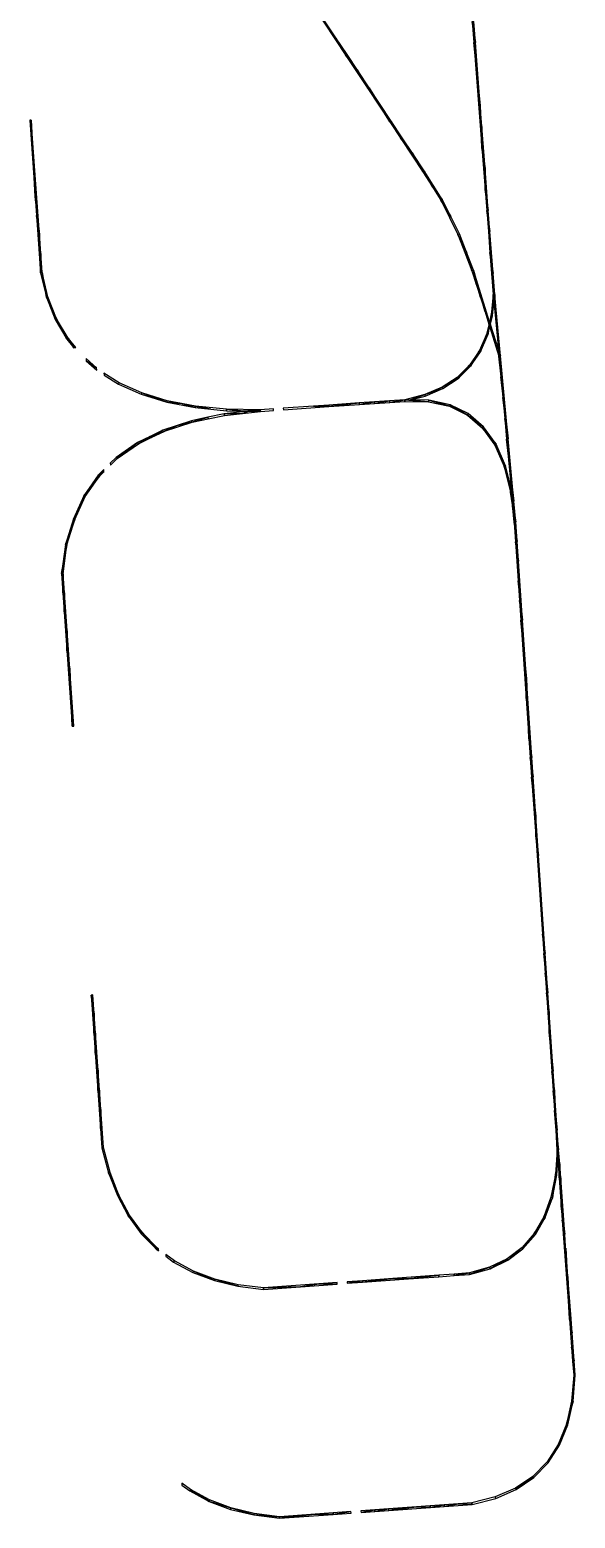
# Model space of a CAD drawing. Extents: x -9278 to 1674, y -8964 to 941.
# Drawn here: x -4496 to -3784, y -8964 to -7018 of the extents above; entities that cross this region are included whole.
import ezdxf

# ---------------------------------------------------------------- set-up
doc = ezdxf.new("R2010")
doc.units = 0

msp = doc.modelspace()

# ---------------------------------------------------------------- linework, layer by layer
at = {"layer": 'mg_to_dxf', "color": 40}
for points in [[(-4098.06, -7030.07), (-4096.39, -7028.97), (-4125.19, -6985.51), (-4126.83, -6986.64)], [(-3916.28, -7007.49), (-3916.28, -7007.49), (-3918.28, -7007.64), (-3914.19, -7034.92)], [(-3916.18, -7035.07), (-3914.19, -7034.92), (-3918.28, -7007.64)], [(-4083.67, -7051.79), (-4096.39, -7028.97), (-4098.06, -7030.07)], [(-4081.99, -7050.7), (-4096.39, -7028.97), (-4083.67, -7051.79)], [(-3916.18, -7035.07), (-3916.18, -7035.07), (-3907.9, -7117.21), (-3914.19, -7034.92)], [(-3905.7, -7172.24), (-3905.7, -7172.24), (-3907.9, -7117.21), (-3916.18, -7035.07)], [(-4083.67, -7051.79), (-4083.67, -7051.79), (-4067.6, -7072.43), (-4081.99, -7050.7)], [(-4054.89, -7095.22), (-4054.89, -7095.22), (-4067.6, -7072.43), (-4083.67, -7051.79)], [(-4053.2, -7094.16), (-4053.2, -7094.16), (-4067.6, -7072.43), (-4054.89, -7095.22)], [(-4026.12, -7138.65), (-4026.12, -7138.65), (-4053.2, -7094.16), (-4054.89, -7095.22)], [(-4026.12, -7138.65), (-4026.12, -7138.65), (-4024.4, -7137.62), (-4053.2, -7094.16)], [(-3905.8, -7144.64), (-3905.8, -7144.64), (-3907.9, -7117.21), (-3905.7, -7172.24)], [(-4496.5, -7136.38), (-4489.5, -7236.14), (-4494.51, -7136.24)], [(-4494.51, -7136.24), (-4489.5, -7236.14), (-4484.01, -7285.87)], [(-4026.12, -7138.65), (-4026.12, -7138.65), (-4011.73, -7160.36), (-4024.4, -7137.62)], [(-4010, -7159.34), (-4024.4, -7137.62), (-4011.73, -7160.36)], [(-3903.71, -7172.07), (-3903.71, -7172.07), (-3905.8, -7144.64), (-3905.7, -7172.24)], [(-3995.61, -7181.07), (-3995.61, -7181.07), (-4010, -7159.34), (-4011.73, -7160.36)], [(-3995.61, -7181.07), (-3995.61, -7181.07), (-4011.73, -7160.36), (-3982.95, -7203.79)], [(-3903.71, -7172.07), (-3903.71, -7172.07), (-3905.7, -7172.24), (-3901.61, -7199.5)], [(-3903.6, -7199.67), (-3901.61, -7199.5), (-3905.7, -7172.24)], [(-3995.61, -7181.07), (-3995.61, -7181.07), (-3982.95, -7203.79), (-3981.21, -7202.8)], [(-3971.22, -7222.43), (-3971.22, -7222.43), (-3981.21, -7202.8), (-3982.95, -7203.79)], [(-3971.22, -7222.43), (-3971.22, -7222.43), (-3957.81, -7239.95), (-3981.21, -7202.8)], [(-3901.51, -7227.1), (-3901.51, -7227.1), (-3901.61, -7199.5), (-3903.6, -7199.67)], [(-3901.51, -7227.1), (-3901.51, -7227.1), (-3897.42, -7254.37), (-3901.61, -7199.5)], [(-4489.5, -7236.14), (-4487.75, -7261.08), (-4484.01, -7285.87)], [(-3971.22, -7222.43), (-3971.22, -7222.43), (-3959.49, -7241.06), (-3957.81, -7239.95)], [(-3901.51, -7227.1), (-3901.51, -7227.1), (-3899.41, -7254.53), (-3897.42, -7254.37)], [(-3957.81, -7239.95), (-3959.49, -7241.06), (-3946.51, -7262.54)], [(-3959.49, -7241.06), (-3948.27, -7263.49), (-3946.51, -7262.54)], [(-3895.32, -7281.8), (-3897.42, -7254.37), (-3899.41, -7254.53)], [(-3897.32, -7281.97), (-3895.32, -7281.8), (-3899.41, -7254.53)], [(-4487.75, -7261.08), (-4486, -7286.01), (-4484.01, -7285.87)], [(-3946.51, -7262.54), (-3948.27, -7263.49), (-3937.06, -7285.91), (-3935.22, -7285.14)], [(-4486, -7286.01), (-4482.5, -7335.89), (-4484.01, -7285.87)], [(-4484.01, -7285.87), (-4482.5, -7335.89), (-4482.26, -7310.81)], [(-3937.06, -7285.91), (-3937.06, -7285.91), (-3926.03, -7308.81), (-3935.22, -7285.14)], [(-3927.9, -7309.53), (-3927.9, -7309.53), (-3926.03, -7308.81), (-3937.06, -7285.91)], [(-3893.23, -7309.23), (-3895.32, -7281.8), (-3897.32, -7281.97), (-3895.22, -7309.4)], [(-4482.26, -7310.81), (-4482.5, -7335.89), (-4480.51, -7335.75)], [(-3918.74, -7333.15), (-3918.74, -7333.15), (-3926.03, -7308.81), (-3927.9, -7309.53)], [(-3926.03, -7308.81), (-3926.03, -7308.81), (-3918.74, -7333.15), (-3916.85, -7332.48)], [(-3891.13, -7336.66), (-3893.23, -7309.23), (-3895.22, -7309.4)], [(-3893.12, -7336.83), (-3891.13, -7336.66), (-3895.22, -7309.4)], [(-3913.2, -7350.68), (-3916.85, -7332.48), (-3918.74, -7333.15)], [(-3907.66, -7368.21), (-3916.85, -7332.48), (-3913.2, -7350.68)], [(-3895.74, -7399.83), (-3916.85, -7332.48), (-3902.12, -7385.75)], [(-3902.12, -7385.75), (-3916.85, -7332.48), (-3907.66, -7368.21)], [(-4474.72, -7367.88), (-4480.51, -7335.75), (-4482.5, -7335.89)], [(-4472.78, -7367.42), (-4480.51, -7335.75), (-4474.72, -7367.88)], [(-3889.03, -7364.09), (-3891.13, -7336.66), (-3893.12, -7336.83), (-3891.03, -7364.26)], [(-4472.78, -7367.42), (-4474.72, -7367.88), (-4461.42, -7396.02)], [(-4463.26, -7396.77), (-4461.42, -7396.02), (-4474.72, -7367.88)], [(-3891.03, -7364.26), (-3893.77, -7391.87), (-3890.07, -7374.51)], [(-3889.34, -7382.29), (-3889.03, -7364.09), (-3891.03, -7364.26)], [(-3887.14, -7384.18), (-3889.03, -7364.09), (-3889.34, -7382.29)], [(-3896.59, -7403.28), (-3895.74, -7399.83), (-3902.12, -7385.75)], [(-3898, -7417.15), (-3893.77, -7391.87), (-3899.85, -7416.5)], [(-3898, -7417.15), (-3891.82, -7392.13), (-3893.77, -7391.87)], [(-3890.07, -7374.51), (-3893.77, -7391.87), (-3891.82, -7392.13)], [(-3884.28, -7436.36), (-3881.47, -7444.46), (-3887.14, -7384.18), (-3889.34, -7382.29)], [(-4448.14, -7422.56), (-4461.42, -7396.02), (-4463.26, -7396.77)], [(-4446.42, -7421.55), (-4461.42, -7396.02), (-4448.14, -7422.56)], [(-3883.44, -7444.9), (-3884.28, -7436.36), (-3894.61, -7403.43), (-3895.46, -7406.85)], [(-4446.42, -7421.55), (-4448.14, -7422.56), (-4438.72, -7433.94)], [(-4446.42, -7421.55), (-4438.72, -7433.94), (-4436.27, -7433.76)], [(-3907.57, -7439.16), (-3899.85, -7416.5), (-3909.27, -7438.17)], [(-3907.57, -7439.16), (-3898, -7417.15), (-3899.85, -7416.5)], [(-4409.12, -7460.23), (-4422.99, -7448.16), (-4422.8, -7450.96)], [(-3920.54, -7458.15), (-3909.27, -7438.17), (-3922.04, -7456.86)], [(-3920.54, -7458.15), (-3907.57, -7439.16), (-3909.27, -7438.17)], [(-3884.28, -7436.36), (-3883.44, -7444.9), (-3881.47, -7444.46)], [(-3881.47, -7444.46), (-3883.44, -7444.9), (-3871.5, -7553)], [(-3883.44, -7444.9), (-3880.95, -7472), (-3871.5, -7553)], [(-4408.92, -7463.06), (-4409.12, -7460.23), (-4422.8, -7450.96)], [(-4399.44, -7469.53), (-4380.78, -7481.3), (-4379.56, -7479.69), (-4399.61, -7467.08)], [(-3936.91, -7474.12), (-3922.04, -7456.86), (-3938.14, -7472.59)], [(-3936.91, -7474.12), (-3920.54, -7458.15), (-3922.04, -7456.86)], [(-4380.78, -7481.3), (-4350.99, -7494.67), (-4349.99, -7492.93), (-4379.56, -7479.69)], [(-3957.59, -7485.34), (-3980.38, -7495.13), (-3956.67, -7487.07)], [(-3956.67, -7487.07), (-3980.38, -7495.13), (-3979.82, -7497.01)], [(-3957.59, -7485.34), (-3936.91, -7474.12), (-3938.14, -7472.59)], [(-3957.59, -7485.34), (-3956.67, -7487.07), (-3936.91, -7474.12)], [(-3878.46, -7499.1), (-3878.46, -7499.1), (-3871.5, -7553), (-3880.95, -7472)], [(-4350.99, -7494.67), (-4317.54, -7504.94), (-4349.99, -7492.93)], [(-4316.78, -7503.09), (-4349.99, -7492.93), (-4317.54, -7504.94)], [(-4316.78, -7503.09), (-4317.54, -7504.94), (-4298.35, -7506.63)], [(-4298.35, -7506.63), (-4317.54, -7504.94), (-4280.41, -7512.1)], [(-4298.35, -7506.63), (-4280.41, -7512.1), (-4279.93, -7510.17)], [(-4125.6, -7510.26), (-4105.59, -7510.87), (-4105.75, -7508.88)], [(-4105.75, -7508.88), (-4105.59, -7510.87), (-4066.05, -7506.1)], [(-4065.9, -7508.09), (-4065.9, -7508.09), (-4066.05, -7506.1), (-4105.59, -7510.87)], [(-4066.05, -7506.1), (-4066.05, -7506.1), (-4065.9, -7508.09), (-4046.2, -7504.71)], [(-4046.2, -7504.71), (-4046.2, -7504.71), (-4065.9, -7508.09), (-4046.06, -7506.71)], [(-4046.2, -7504.71), (-4046.06, -7506.71), (-4026.35, -7503.33)], [(-4046.06, -7506.71), (-4026.21, -7505.32), (-4026.35, -7503.33)], [(-4026.35, -7503.33), (-4026.21, -7505.32), (-4006.51, -7501.94)], [(-4026.21, -7505.32), (-4006.37, -7503.93), (-4006.51, -7501.94)], [(-4006.51, -7501.94), (-3999.13, -7502.05), (-3980.38, -7495.13)], [(-3975.05, -7502.39), (-4006.51, -7501.94), (-3975.38, -7504.39)], [(-3975.38, -7504.39), (-4006.51, -7501.94), (-4006.37, -7503.93)], [(-3999.13, -7502.05), (-3979.82, -7497.01), (-3980.38, -7495.13)], [(-3948.15, -7510.35), (-3975.05, -7502.39), (-3975.38, -7504.39)], [(-3948.15, -7510.35), (-3947.41, -7508.42), (-3975.05, -7502.39)], [(-3948.15, -7510.35), (-3924.67, -7521.82), (-3947.41, -7508.42)], [(-3947.41, -7508.42), (-3924.67, -7521.82), (-3923.57, -7520.01)], [(-3875.97, -7526.2), (-3875.97, -7526.2), (-3871.5, -7553), (-3878.46, -7499.1)], [(-4263.84, -7524.83), (-4285.09, -7529.25), (-4284.3, -7531.14)], [(-4263.2, -7526.75), (-4263.84, -7524.83), (-4284.3, -7531.14)], [(-4280.41, -7512.1), (-4260.02, -7514.13), (-4279.93, -7510.17)], [(-4279.93, -7510.17), (-4260.02, -7514.13), (-4239.62, -7516.16), (-4239.44, -7514.19)], [(-4242.59, -7520.41), (-4263.84, -7524.83), (-4263.2, -7526.75), (-4242.11, -7522.36)], [(-4210.26, -7516.8), (-4242.59, -7520.41), (-4218.63, -7519.74)], [(-4218.63, -7519.74), (-4242.59, -7520.41), (-4242.11, -7522.36)], [(-4217.39, -7516.65), (-4217.39, -7516.65), (-4239.44, -7514.19), (-4239.62, -7516.16)], [(-4217.39, -7516.65), (-4217.39, -7516.65), (-4195.3, -7515.13), (-4239.44, -7514.19)], [(-4195.16, -7517.13), (-4210.26, -7516.8), (-4218.63, -7519.74)], [(-4217.39, -7516.65), (-4217.39, -7516.65), (-4195.16, -7517.13), (-4195.3, -7515.13)], [(-4195.3, -7515.13), (-4195.16, -7517.13), (-4178.09, -7515.94), (-4178.26, -7513.94)], [(-4165.12, -7515.03), (-4105.59, -7510.87), (-4125.6, -7510.26), (-4165.29, -7513.04)], [(-3903.54, -7537.18), (-3923.57, -7520.01), (-3924.67, -7521.82)], [(-3903.54, -7537.18), (-3924.67, -7521.82), (-3904.94, -7538.79)], [(-3873.48, -7553.3), (-3873.48, -7553.3), (-3871.5, -7553), (-3875.97, -7526.2)], [(-4322.79, -7541.69), (-4339.25, -7549.69), (-4338.07, -7551.41)], [(-4303.94, -7535.47), (-4338.07, -7551.41), (-4321.73, -7543.47)], [(-4303.94, -7535.47), (-4322.79, -7541.69), (-4338.07, -7551.41)], [(-4303.94, -7535.47), (-4321.73, -7543.47), (-4284.3, -7531.14)], [(-4303.94, -7535.47), (-4284.3, -7531.14), (-4285.09, -7529.25)], [(-3887.33, -7559.91), (-3903.54, -7537.18), (-3904.94, -7538.79)], [(-3887.33, -7559.91), (-3904.94, -7538.79), (-3888.96, -7561.26)], [(-4355.71, -7557.7), (-4383.84, -7577.3), (-4382.33, -7578.78)], [(-4354.41, -7559.35), (-4355.71, -7557.7), (-4382.33, -7578.78)], [(-4339.25, -7549.69), (-4355.71, -7557.7), (-4354.41, -7559.35)], [(-4338.07, -7551.41), (-4339.25, -7549.69), (-4354.41, -7559.35)], [(-3888.96, -7561.26), (-3874.92, -7588.22), (-3887.33, -7559.91)], [(-3876.73, -7589.23), (-3874.92, -7588.22), (-3888.96, -7561.26)], [(-3871.5, -7553), (-3871.5, -7553), (-3873.48, -7553.3), (-3864.02, -7634.4)], [(-3873.48, -7553.3), (-3870.99, -7580.4), (-3868.5, -7607.5), (-3864.02, -7634.4)], [(-4382.33, -7578.78), (-4383.84, -7577.3), (-4391.36, -7584.76), (-4391.16, -7587.54)], [(-4405.5, -7601.77), (-4407.18, -7600.48), (-4425.73, -7627.24)], [(-4405.5, -7601.77), (-4425.73, -7627.24), (-4423.92, -7628.31)], [(-4399.79, -7593.14), (-4407.18, -7600.48), (-4399.6, -7595.91)], [(-4405.5, -7601.77), (-4399.6, -7595.91), (-4407.18, -7600.48)], [(-3876.73, -7589.23), (-3867.64, -7616.89), (-3874.92, -7588.22)], [(-3876.73, -7589.23), (-3868.25, -7622.71), (-3867.64, -7616.89)], [(-3868.5, -7607.5), (-3866.01, -7634.6), (-3864.02, -7634.4)], [(-3867.64, -7616.89), (-3868.25, -7622.71), (-3865.58, -7639.3)], [(-3868.25, -7622.71), (-3865.88, -7642.21), (-3865.58, -7639.3)], [(-4439.49, -7657.59), (-4423.92, -7628.31), (-4425.73, -7627.24)], [(-4437.58, -7658.4), (-4423.92, -7628.31), (-4439.49, -7657.59)], [(-3864.02, -7634.4), (-3866.01, -7634.6), (-3861.53, -7661.53)], [(-3866.01, -7634.6), (-3863.52, -7661.7), (-3861.53, -7661.53)], [(-3865.88, -7642.21), (-3863.52, -7661.7), (-3865.58, -7639.3)], [(-4437.58, -7658.4), (-4439.49, -7657.59), (-4450.04, -7691.11)], [(-4437.58, -7658.4), (-4450.04, -7691.11), (-4448.06, -7691.63)], [(-3863.52, -7661.7), (-3863.52, -7661.7), (-3859.78, -7687.17), (-3861.53, -7661.53)], [(-3861.77, -7687.34), (-3861.77, -7687.34), (-3859.78, -7687.17), (-3863.52, -7661.7)], [(-4450.04, -7691.11), (-4454.91, -7729.1), (-4448.06, -7691.63)], [(-4448.06, -7691.63), (-4454.91, -7729.1), (-4452.91, -7729.3)], [(-3859.78, -7687.17), (-3859.78, -7687.17), (-3861.77, -7687.34), (-3858.02, -7712.81)], [(-3858.02, -7712.81), (-3858.02, -7712.81), (-3861.77, -7687.34), (-3860.02, -7712.98)], [(-3860.02, -7712.98), (-3858.27, -7738.62), (-3856.27, -7738.46), (-3858.02, -7712.81)], [(-4454.91, -7729.1), (-4453.16, -7754.03), (-4452.91, -7729.3)], [(-4451.16, -7754.2), (-4451.16, -7754.2), (-4452.91, -7729.3), (-4453.16, -7754.03)], [(-3856.27, -7738.46), (-3858.27, -7738.62), (-3852.77, -7789.74)], [(-3858.27, -7738.62), (-3856.51, -7764.26), (-3852.77, -7789.74)], [(-4451.16, -7754.2), (-4451.16, -7754.2), (-4453.16, -7754.03), (-4451.41, -7778.97)], [(-4451.16, -7754.2), (-4451.16, -7754.2), (-4451.41, -7778.97), (-4449.41, -7779.09)], [(-4451.41, -7778.97), (-4449.66, -7803.91), (-4447.66, -7803.99), (-4449.41, -7779.09)], [(-3856.51, -7764.26), (-3854.76, -7789.9), (-3852.77, -7789.74)], [(-3852.77, -7789.74), (-3852.77, -7789.74), (-3854.76, -7789.9), (-3847.51, -7866.66)], [(-3849.51, -7866.82), (-3849.51, -7866.82), (-3847.51, -7866.66), (-3854.76, -7789.9)], [(-4449.66, -7803.91), (-4447.91, -7828.85), (-4447.66, -7803.99)], [(-4447.66, -7803.99), (-4447.91, -7828.85), (-4445.91, -7828.88)], [(-4445.91, -7828.88), (-4445.91, -7828.88), (-4447.91, -7828.85), (-4444.16, -7853.78)], [(-4447.91, -7828.85), (-4447.91, -7828.85), (-4440.9, -7928.6), (-4444.16, -7853.78)], [(-4444.16, -7853.78), (-4444.16, -7853.78), (-4440.9, -7928.6), (-4438.91, -7928.47)], [(-3847.75, -7892.46), (-3847.75, -7892.46), (-3847.51, -7866.66), (-3849.51, -7866.82)], [(-3847.75, -7892.46), (-3847.75, -7892.46), (-3844.25, -7943.74), (-3847.51, -7866.66)], [(-3847.51, -7866.66), (-3847.51, -7866.66), (-3844.25, -7943.74), (-3840.5, -7969.23)], [(-3840.5, -7969.23), (-3840.5, -7969.23), (-3844.25, -7943.74), (-3842.5, -7969.38)], [(-3840.5, -7969.23), (-3840.5, -7969.23), (-3842.5, -7969.38), (-3838.75, -7994.87)], [(-3842.5, -7969.38), (-3840.75, -7995.02), (-3838.75, -7994.87)], [(-3838.75, -7994.87), (-3840.75, -7995.02), (-3835.25, -8046.15)], [(-3840.75, -7995.02), (-3835.49, -8071.94), (-3835.25, -8046.15)], [(-3833.5, -8071.79), (-3835.25, -8046.15), (-3835.49, -8071.94), (-3831.74, -8097.43)], [(-3831.74, -8097.43), (-3835.49, -8071.94), (-3826.73, -8200.14), (-3824.73, -8199.99)], [(-3824.73, -8199.99), (-3826.73, -8200.14), (-3822.98, -8225.64)], [(-3826.73, -8200.14), (-3824.98, -8225.79), (-3822.98, -8225.64)], [(-3822.98, -8225.64), (-3824.98, -8225.79), (-3819.48, -8276.92)], [(-3824.98, -8225.79), (-3823.23, -8251.43), (-3819.48, -8276.92)], [(-3823.23, -8251.43), (-3821.47, -8277.07), (-3819.48, -8276.92)], [(-4416.29, -8279.87), (-4416.29, -8279.87), (-4412.54, -8304.66), (-4414.29, -8279.72)], [(-4414.54, -8304.8), (-4414.54, -8304.8), (-4412.54, -8304.66), (-4416.29, -8279.87)], [(-3819.48, -8276.92), (-3821.47, -8277.07), (-3817.73, -8302.56)], [(-3821.47, -8277.07), (-3819.72, -8302.71), (-3817.73, -8302.56)], [(-4412.78, -8329.74), (-4412.78, -8329.74), (-4412.54, -8304.66), (-4414.54, -8304.8)], [(-4410.79, -8329.6), (-4410.79, -8329.6), (-4412.54, -8304.66), (-4412.78, -8329.74)], [(-3817.97, -8328.35), (-3817.97, -8328.35), (-3817.73, -8302.56), (-3819.72, -8302.71)], [(-3817.73, -8302.56), (-3817.73, -8302.56), (-3817.97, -8328.35), (-3812.47, -8379.48)], [(-4411.03, -8354.68), (-4411.03, -8354.68), (-4410.79, -8329.6), (-4412.78, -8329.74)], [(-4410.79, -8329.6), (-4410.79, -8329.6), (-4411.03, -8354.68), (-4407.29, -8379.48)], [(-3812.47, -8379.48), (-3812.47, -8379.48), (-3817.97, -8328.35), (-3814.47, -8379.63)], [(-4411.03, -8354.68), (-4411.03, -8354.68), (-4409.28, -8379.62), (-4407.29, -8379.48)], [(-4407.29, -8379.48), (-4407.29, -8379.48), (-4409.28, -8379.62), (-4407.53, -8404.56)], [(-4407.53, -8404.56), (-4407.53, -8404.56), (-4405.54, -8404.42), (-4407.29, -8379.48)], [(-3812.47, -8379.48), (-3814.47, -8379.63), (-3810.72, -8405.12)], [(-3814.47, -8379.63), (-3812.71, -8405.27), (-3810.72, -8405.12)], [(-4407.53, -8404.56), (-4407.53, -8404.56), (-4404.03, -8454.44), (-4405.54, -8404.42)], [(-4405.54, -8404.42), (-4404.03, -8454.44), (-4403.79, -8429.36)], [(-3810.72, -8405.12), (-3810.72, -8405.12), (-3812.71, -8405.27), (-3809.96, -8430.84)], [(-3809.96, -8430.84), (-3809.96, -8430.84), (-3812.71, -8405.27), (-3810.96, -8430.91)], [(-3809.96, -8430.84), (-3809.96, -8430.84), (-3808.97, -8430.76), (-3810.72, -8405.12)], [(-4403.79, -8429.36), (-4404.03, -8454.44), (-4402.04, -8454.3)], [(-3808.71, -8456.51), (-3809.96, -8430.84), (-3810.96, -8430.91)], [(-3810.96, -8430.91), (-3809.21, -8456.55), (-3808.71, -8456.51)], [(-3807.21, -8456.4), (-3808.97, -8430.76), (-3809.96, -8430.84)], [(-3809.96, -8430.84), (-3808.71, -8456.51), (-3807.21, -8456.4)], [(-4402.04, -8454.3), (-4404.03, -8454.44), (-4402.28, -8479.37), (-4400.29, -8479.23)], [(-3807.46, -8482.19), (-3807.46, -8482.19), (-3808.71, -8456.51), (-3809.21, -8456.55)], [(-3807.21, -8456.4), (-3807.21, -8456.4), (-3808.71, -8456.51), (-3805.46, -8482.05)], [(-3805.46, -8482.05), (-3805.46, -8482.05), (-3808.71, -8456.51), (-3807.46, -8482.19)], [(-4393.53, -8512.32), (-4391.62, -8511.85), (-4400.29, -8479.23), (-4402.28, -8479.37)], [(-3809.76, -8515), (-3806.44, -8496), (-3807.46, -8482.19)], [(-3806.44, -8496), (-3809.76, -8515), (-3807.8, -8515.29)], [(-3805.46, -8482.05), (-3807.46, -8482.19), (-3806.11, -8500.6), (-3804.11, -8500.45)], [(-3806.11, -8500.6), (-3804.75, -8519), (-3804.11, -8500.45)], [(-3804.11, -8500.45), (-3804.11, -8500.45), (-3804.75, -8519), (-3802.76, -8518.86)], [(-4380.24, -8541.28), (-4391.62, -8511.85), (-4393.53, -8512.32)], [(-4382.03, -8542.05), (-4380.24, -8541.28), (-4393.53, -8512.32)], [(-3813.63, -8544.85), (-3809.76, -8515), (-3815.49, -8544.18)], [(-3813.63, -8544.85), (-3807.8, -8515.29), (-3809.76, -8515)], [(-3802.05, -8555.82), (-3802.05, -8555.82), (-3802.76, -8518.86), (-3804.75, -8519)], [(-3802.05, -8555.82), (-3802.05, -8555.82), (-3797.35, -8592.48), (-3802.76, -8518.86)], [(-4366.13, -8567.55), (-4380.24, -8541.28), (-4382.03, -8542.05), (-4367.78, -8568.58)], [(-3824.67, -8569.73), (-3813.63, -8544.85), (-3815.49, -8544.18)], [(-3824.67, -8569.73), (-3822.96, -8570.74), (-3813.63, -8544.85)], [(-3802.05, -8555.82), (-3802.05, -8555.82), (-3800.7, -8574.22), (-3797.35, -8592.48)], [(-4349.31, -8590.64), (-4366.13, -8567.55), (-4367.78, -8568.58)], [(-4350.78, -8591.91), (-4349.31, -8590.64), (-4367.78, -8568.58)], [(-3824.67, -8569.73), (-3837.28, -8591.66), (-3822.96, -8570.74)], [(-3837.28, -8591.66), (-3835.77, -8592.96), (-3822.96, -8570.74)], [(-3800.7, -8574.22), (-3791.23, -8703.07), (-3797.35, -8592.48)], [(-4331.04, -8612.03), (-4349.31, -8590.64), (-4350.78, -8591.91)], [(-4328.17, -8614.18), (-4349.31, -8590.64), (-4331.04, -8612.03)], [(-4329.76, -8610.56), (-4349.31, -8590.64), (-4328.17, -8614.18)], [(-3837.28, -8591.66), (-3853.33, -8609.96), (-3835.77, -8592.96)], [(-3835.77, -8592.96), (-3853.33, -8609.96), (-3852.08, -8611.51)], [(-4329.76, -8610.56), (-4328.17, -8614.18), (-4328.35, -8611.62)], [(-3853.33, -8609.96), (-3872.81, -8624.64), (-3871.88, -8626.38)], [(-3852.08, -8611.51), (-3853.33, -8609.96), (-3871.88, -8626.38)], [(-3796, -8610.89), (-3791.23, -8703.07), (-3793.29, -8647.7)], [(-4318.83, -8618.79), (-4318.65, -8621.34), (-4308.54, -8628.94), (-4307.5, -8627.31)], [(-4308.54, -8628.94), (-4283.3, -8642.65), (-4282.51, -8640.88), (-4307.5, -8627.31)], [(-3895.74, -8635.68), (-3922.1, -8643.1), (-3921.96, -8645.1)], [(-3895.17, -8637.58), (-3895.74, -8635.68), (-3921.96, -8645.1)], [(-3872.81, -8624.64), (-3895.74, -8635.68), (-3895.17, -8637.58)], [(-3871.88, -8626.38), (-3872.81, -8624.64), (-3895.17, -8637.58)], [(-4283.3, -8642.65), (-4255.31, -8653.16), (-4282.51, -8640.88)], [(-4254.81, -8651.28), (-4282.51, -8640.88), (-4255.31, -8653.16)], [(-4254.81, -8651.28), (-4255.31, -8653.16), (-4224.58, -8660.46)], [(-4254.81, -8651.28), (-4224.58, -8660.46), (-4224.38, -8658.51)], [(-4094.91, -8655.6), (-4094.91, -8655.6), (-4118.99, -8657.34), (-4094.73, -8657.59)], [(-4081.77, -8656.65), (-4081.77, -8656.65), (-4061.96, -8653.21), (-4081.94, -8654.66)], [(-4061.79, -8655.21), (-4061.79, -8655.21), (-4061.96, -8653.21), (-4081.77, -8656.65)], [(-4061.79, -8655.21), (-4061.79, -8655.21), (-4022, -8650.33), (-4061.96, -8653.21)], [(-4001.86, -8650.87), (-4001.86, -8650.87), (-4022, -8650.33), (-4061.79, -8655.21)], [(-4022, -8650.33), (-4022, -8650.33), (-4001.86, -8650.87), (-3962.06, -8645.99)], [(-3962.06, -8645.99), (-3962.06, -8645.99), (-4001.86, -8650.87), (-3961.91, -8647.99)], [(-3962.06, -8645.99), (-3961.91, -8647.99), (-3941.93, -8646.54), (-3942.08, -8644.55)], [(-3942.08, -8644.55), (-3941.93, -8646.54), (-3922.1, -8643.1)], [(-3941.93, -8646.54), (-3921.96, -8645.1), (-3922.1, -8643.1)], [(-3793.29, -8647.7), (-3791.23, -8703.07), (-3789.23, -8702.92)], [(-4224.58, -8660.46), (-4191.09, -8664.55), (-4191.24, -8662.56), (-4224.38, -8658.51)], [(-4118.99, -8657.34), (-4118.99, -8657.34), (-4191.24, -8662.56), (-4142.91, -8661.07)], [(-4142.91, -8661.07), (-4142.91, -8661.07), (-4191.24, -8662.56), (-4191.09, -8664.55)], [(-4094.73, -8657.59), (-4094.73, -8657.59), (-4118.99, -8657.34), (-4142.91, -8661.07)], [(-3789.23, -8702.92), (-3791.23, -8703.07), (-3787.88, -8721.33)], [(-3791.23, -8703.07), (-3789.88, -8721.48), (-3787.88, -8721.33)], [(-3787.88, -8721.33), (-3789.88, -8721.48), (-3788.52, -8739.88), (-3786.53, -8739.73)], [(-3786.53, -8739.73), (-3788.52, -8739.88), (-3785.18, -8758.14)], [(-3788.52, -8739.88), (-3787.17, -8758.29), (-3785.18, -8758.14)], [(-3785.18, -8758.14), (-3787.17, -8758.29), (-3785.82, -8776.7), (-3783.82, -8776.55)], [(-3786.6, -8810.86), (-3783.82, -8776.55), (-3785.82, -8776.7), (-3788.55, -8810.57)], [(-3795.26, -8840.74), (-3786.6, -8810.86), (-3788.55, -8810.57)], [(-3793.4, -8841.41), (-3786.6, -8810.86), (-3795.26, -8840.74)], [(-3804.22, -8868.19), (-3793.4, -8841.41), (-3795.26, -8840.74), (-3805.93, -8867.19)], [(-3819.07, -8891.22), (-3804.22, -8868.19), (-3805.93, -8867.19), (-3820.58, -8889.92)], [(-3839.19, -8908.94), (-3837.94, -8910.48), (-3819.07, -8891.22), (-3820.58, -8889.92)], [(-3861.77, -8924.24), (-3837.94, -8910.48), (-3839.19, -8908.94)], [(-4297.86, -8917.73), (-4297.68, -8920.29), (-4287.56, -8927.89), (-4286.52, -8926.26)], [(-4287.56, -8927.89), (-4262.32, -8941.6), (-4286.52, -8926.26)], [(-4261.53, -8939.83), (-4286.52, -8926.26), (-4262.32, -8941.6)], [(-3888.32, -8935.83), (-3887.75, -8937.72), (-3860.83, -8925.98), (-3861.77, -8924.24)], [(-3860.83, -8925.98), (-3837.94, -8910.48), (-3861.77, -8924.24)], [(-4261.53, -8939.83), (-4262.32, -8941.6), (-4233.83, -8950.23)], [(-4233.83, -8950.23), (-4262.32, -8941.6), (-4234.33, -8952.11)], [(-3973.06, -8949.58), (-3973.06, -8949.58), (-3973.21, -8947.59), (-3991.34, -8948.89)], [(-3973.21, -8947.59), (-3973.21, -8947.59), (-3973.06, -8949.58), (-3955.09, -8946.29)], [(-3955.09, -8946.29), (-3955.09, -8946.29), (-3973.06, -8949.58), (-3954.94, -8948.29)], [(-3955.09, -8946.29), (-3955.09, -8946.29), (-3954.94, -8948.29), (-3936.96, -8945)], [(-3936.96, -8945), (-3936.96, -8945), (-3954.94, -8948.29), (-3918.69, -8945.69)], [(-3936.96, -8945), (-3936.96, -8945), (-3918.69, -8945.69), (-3918.83, -8943.7)], [(-3918.69, -8945.69), (-3887.75, -8937.72), (-3888.32, -8935.83), (-3918.83, -8943.7)], [(-4234.33, -8952.11), (-4203.6, -8959.41), (-4233.83, -8950.23)], [(-4233.83, -8950.23), (-4203.6, -8959.41), (-4203.4, -8957.46)], [(-4203.4, -8957.46), (-4203.6, -8959.41), (-4170.2, -8961.68)], [(-4203.6, -8959.41), (-4170.06, -8963.67), (-4170.2, -8961.68)], [(-4146.85, -8960.01), (-4146.85, -8960.01), (-4170.2, -8961.68), (-4170.06, -8963.67)], [(-4170.06, -8963.67), (-4170.06, -8963.67), (-4123.51, -8958.34), (-4146.85, -8960.01)], [(-4170.06, -8963.67), (-4170.06, -8963.67), (-4099.99, -8958.66), (-4123.51, -8958.34)], [(-4123.51, -8958.34), (-4123.51, -8958.34), (-4099.99, -8958.66), (-4100.16, -8956.67)], [(-4100.16, -8956.67), (-4100.16, -8956.67), (-4099.99, -8958.66), (-4076.82, -8955)], [(-4076.82, -8955), (-4076.82, -8955), (-4099.99, -8958.66), (-4076.64, -8956.99)], [(-4063.67, -8956.06), (-4063.67, -8956.06), (-4045.72, -8952.78), (-4063.85, -8954.07)], [(-4045.55, -8954.77), (-4045.55, -8954.77), (-4045.72, -8952.78), (-4063.67, -8956.06)], [(-4045.55, -8954.77), (-4045.55, -8954.77), (-4027.59, -8951.48), (-4045.72, -8952.78)], [(-4027.43, -8953.47), (-4027.43, -8953.47), (-4027.59, -8951.48), (-4045.55, -8954.77)], [(-4027.43, -8953.47), (-4027.43, -8953.47), (-4009.47, -8950.18), (-4027.59, -8951.48)], [(-4027.43, -8953.47), (-4027.43, -8953.47), (-3991.34, -8948.89), (-4009.47, -8950.18)], [(-3973.06, -8949.58), (-3973.06, -8949.58), (-3991.34, -8948.89), (-4027.43, -8953.47)]]:
    msp.add_3dface(points, dxfattribs=at)

doc.saveas('drawing.dxf')
